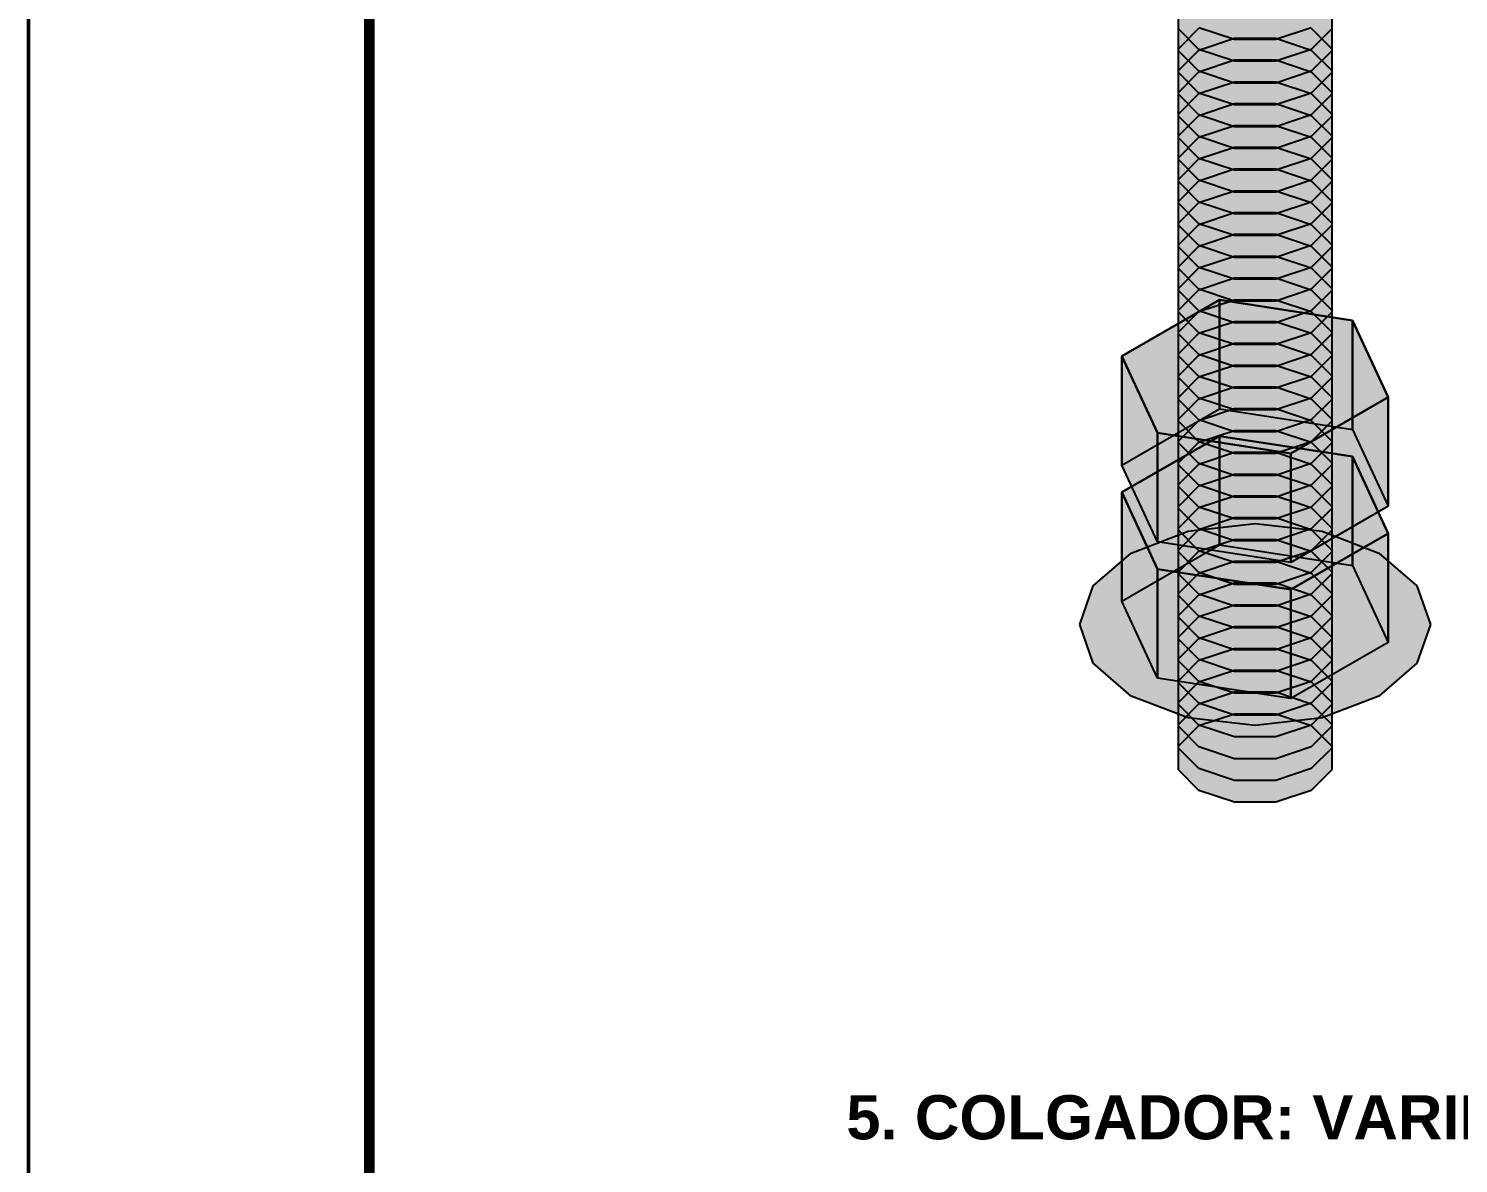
# Model space of a CAD drawing. Header units: metres. Extents: x 0 to 24.2, y -20 to 5.6.
# Drawn here: x 0 to 0.1049, y 5.1602 to 5.2436 of the extents above; entities that cross this region are included whole.
import ezdxf

# ---------------------------------------------------------------- set-up
doc = ezdxf.new("R2010")
doc.units = ezdxf.units.M
doc.header["$LTSCALE"] = 0.25
doc.layers.add('ISO-ARISTAS', color=8, linetype='CONTINUOUS')
doc.layers.add('ISO-CONCRETO-SUP', color=254, linetype='CONTINUOUS', true_color=0xe8e8e8)
doc.layers.add('MARCO', color=7, linetype='CONTINUOUS', lineweight=50)
doc.layers.add('TITULOS', color=160, linetype='CONTINUOUS', lineweight=35)
doc.styles.add('TITULOS', font='arialbd.ttf')

msp = doc.modelspace()

# ---------------------------------------------------------------- linework, layer by layer
at = {"layer": 'ISO-ARISTAS', "color": 250}
for p, q in [((0.08437, 5.24353), (0.08437, 5.24527)), ((0.09563, 5.24527), (0.09563, 5.24353)), ((0.08437, 5.24193), (0.08437, 5.24367)), ((0.08437, 5.24207), (0.08588, 5.24358)), ((0.08588, 5.24202), (0.08437, 5.24353)), ((0.08849, 5.24275), (0.08588, 5.24362)), ((0.08588, 5.24198), (0.08849, 5.24285)), ((0.08849, 5.24285), (0.09151, 5.24285)), ((0.09412, 5.24362), (0.09151, 5.24275)), ((0.09151, 5.24285), (0.09412, 5.24198)), ((0.09412, 5.24358), (0.09563, 5.24207)), ((0.09563, 5.24353), (0.09412, 5.24202)), ((0.09563, 5.24367), (0.09563, 5.24193)), ((0.08437, 5.24033), (0.08437, 5.24207)), ((0.08437, 5.24047), (0.08588, 5.24198)), ((0.08588, 5.24042), (0.08437, 5.24193)), ((0.08849, 5.24115), (0.08588, 5.24202)), ((0.09151, 5.24275), (0.08849, 5.24275)), ((0.09412, 5.24202), (0.09151, 5.24115)), ((0.09412, 5.24198), (0.09563, 5.24047)), ((0.09563, 5.24193), (0.09412, 5.24042)), ((0.09563, 5.24207), (0.09563, 5.24033)), ((0.08588, 5.24038), (0.08849, 5.24125)), ((0.08849, 5.24125), (0.09151, 5.24125)), ((0.09151, 5.24115), (0.08849, 5.24115)), ((0.09151, 5.24125), (0.09412, 5.24038)), ((0.08437, 5.23873), (0.08437, 5.24047)), ((0.08437, 5.23887), (0.08588, 5.24038)), ((0.08588, 5.23882), (0.08437, 5.24033)), ((0.08849, 5.23955), (0.08588, 5.24042)), ((0.08588, 5.23878), (0.08849, 5.23965)), ((0.08849, 5.23965), (0.09151, 5.23965)), ((0.09412, 5.24042), (0.09151, 5.23955)), ((0.09151, 5.23965), (0.09412, 5.23878)), ((0.09412, 5.24038), (0.09563, 5.23887)), ((0.09563, 5.24033), (0.09412, 5.23882)), ((0.09563, 5.24047), (0.09563, 5.23873)), ((0.08437, 5.23713), (0.08437, 5.23887)), ((0.08437, 5.23727), (0.08588, 5.23878)), ((0.08588, 5.23722), (0.08437, 5.23873)), ((0.08849, 5.23795), (0.08588, 5.23882)), ((0.09151, 5.23955), (0.08849, 5.23955)), ((0.09412, 5.23882), (0.09151, 5.23795)), ((0.09412, 5.23878), (0.09563, 5.23727)), ((0.09563, 5.23873), (0.09412, 5.23722)), ((0.09563, 5.23887), (0.09563, 5.23713)), ((0.08588, 5.23718), (0.08849, 5.23805)), ((0.08849, 5.23805), (0.09151, 5.23805)), ((0.09151, 5.23795), (0.08849, 5.23795)), ((0.09151, 5.23805), (0.09412, 5.23718)), ((0.08437, 5.23553), (0.08437, 5.23727)), ((0.08437, 5.23567), (0.08588, 5.23718)), ((0.08588, 5.23562), (0.08437, 5.23713)), ((0.08849, 5.23635), (0.08588, 5.23722)), ((0.09412, 5.23722), (0.09151, 5.23635)), ((0.09412, 5.23718), (0.09563, 5.23567)), ((0.09563, 5.23713), (0.09412, 5.23562)), ((0.09563, 5.23727), (0.09563, 5.23553)), ((0.08437, 5.23393), (0.08437, 5.23567)), ((0.08437, 5.23407), (0.08588, 5.23558)), ((0.08588, 5.23402), (0.08437, 5.23553)), ((0.08588, 5.23558), (0.08849, 5.23645)), ((0.08849, 5.23475), (0.08588, 5.23562)), ((0.08849, 5.23645), (0.09151, 5.23645)), ((0.09151, 5.23635), (0.08849, 5.23635)), ((0.09151, 5.23645), (0.09412, 5.23558)), ((0.09412, 5.23562), (0.09151, 5.23475)), ((0.09412, 5.23558), (0.09563, 5.23407)), ((0.09563, 5.23553), (0.09412, 5.23402)), ((0.09563, 5.23567), (0.09563, 5.23393)), ((0.08588, 5.23398), (0.08849, 5.23485)), ((0.08849, 5.23485), (0.09151, 5.23485)), ((0.09151, 5.23475), (0.08849, 5.23475)), ((0.09151, 5.23485), (0.09412, 5.23398)), ((0.08437, 5.23233), (0.08437, 5.23407)), ((0.08437, 5.23247), (0.08588, 5.23398)), ((0.08588, 5.23242), (0.08437, 5.23393)), ((0.08849, 5.23315), (0.08588, 5.23402)), ((0.09412, 5.23402), (0.09151, 5.23315)), ((0.09412, 5.23398), (0.09563, 5.23247)), ((0.09563, 5.23393), (0.09412, 5.23242)), ((0.09563, 5.23407), (0.09563, 5.23233)), ((0.08437, 5.23073), (0.08437, 5.23247)), ((0.08437, 5.23087), (0.08588, 5.23238)), ((0.08588, 5.23082), (0.08437, 5.23233)), ((0.08588, 5.23238), (0.08849, 5.23325)), ((0.08849, 5.23155), (0.08588, 5.23242)), ((0.08849, 5.23325), (0.09151, 5.23325)), ((0.09151, 5.23315), (0.08849, 5.23315)), ((0.09151, 5.23325), (0.09412, 5.23238)), ((0.09412, 5.23242), (0.09151, 5.23155)), ((0.09412, 5.23238), (0.09563, 5.23087)), ((0.09563, 5.23233), (0.09412, 5.23082)), ((0.09563, 5.23247), (0.09563, 5.23073)), ((0.08588, 5.23078), (0.08849, 5.23165)), ((0.08849, 5.23165), (0.09151, 5.23165)), ((0.09151, 5.23155), (0.08849, 5.23155)), ((0.09151, 5.23165), (0.09412, 5.23078)), ((0.08437, 5.22913), (0.08437, 5.23087)), ((0.08437, 5.22927), (0.08588, 5.23078)), ((0.08588, 5.22922), (0.08437, 5.23073)), ((0.08849, 5.22995), (0.08588, 5.23082)), ((0.09412, 5.23082), (0.09151, 5.22995)), ((0.09412, 5.23078), (0.09563, 5.22927)), ((0.09563, 5.23073), (0.09412, 5.22922)), ((0.09563, 5.23087), (0.09563, 5.22913)), ((0.08437, 5.22753), (0.08437, 5.22927)), ((0.08437, 5.22767), (0.08588, 5.22918)), ((0.08588, 5.22762), (0.08437, 5.22913)), ((0.08588, 5.22918), (0.08849, 5.23005)), ((0.08849, 5.22835), (0.08588, 5.22922)), ((0.08849, 5.23005), (0.09151, 5.23005)), ((0.09151, 5.22995), (0.08849, 5.22995)), ((0.09151, 5.23005), (0.09412, 5.22918)), ((0.09412, 5.22922), (0.09151, 5.22835)), ((0.09412, 5.22918), (0.09563, 5.22767)), ((0.09563, 5.22913), (0.09412, 5.22762)), ((0.09563, 5.22927), (0.09563, 5.22753)), ((0.08588, 5.22758), (0.08849, 5.22845)), ((0.08849, 5.22845), (0.09151, 5.22845)), ((0.09151, 5.22835), (0.08849, 5.22835)), ((0.09151, 5.22845), (0.09412, 5.22758)), ((0.08437, 5.22593), (0.08437, 5.22767)), ((0.08437, 5.22607), (0.08588, 5.22758)), ((0.08588, 5.22602), (0.08437, 5.22753)), ((0.08849, 5.22675), (0.08588, 5.22762)), ((0.09412, 5.22762), (0.09151, 5.22675)), ((0.09412, 5.22758), (0.09563, 5.22607)), ((0.09563, 5.22753), (0.09412, 5.22602)), ((0.09563, 5.22767), (0.09563, 5.22593)), ((0.08437, 5.22433), (0.08437, 5.22607)), ((0.08588, 5.22598), (0.08849, 5.22685)), ((0.08849, 5.22515), (0.08588, 5.22602)), ((0.08849, 5.22685), (0.09151, 5.22685)), ((0.09151, 5.22675), (0.08849, 5.22675)), ((0.09151, 5.22685), (0.09412, 5.22598)), ((0.09412, 5.22602), (0.09151, 5.22515)), ((0.09563, 5.22607), (0.09563, 5.22433)), ((0.08437, 5.22447), (0.08588, 5.22598)), ((0.08588, 5.22442), (0.08437, 5.22593)), ((0.08588, 5.22438), (0.08849, 5.22525)), ((0.08849, 5.22525), (0.09151, 5.22525)), ((0.09151, 5.22515), (0.08849, 5.22515)), ((0.09151, 5.22525), (0.09412, 5.22438)), ((0.09412, 5.22598), (0.09563, 5.22447)), ((0.09563, 5.22593), (0.09412, 5.22442)), ((0.08437, 5.22273), (0.08437, 5.22447)), ((0.08437, 5.22287), (0.08588, 5.22438)), ((0.08588, 5.22282), (0.08437, 5.22433)), ((0.08849, 5.22355), (0.08588, 5.22442)), ((0.09412, 5.22442), (0.09151, 5.22355)), ((0.09412, 5.22438), (0.09563, 5.22287)), ((0.09563, 5.22433), (0.09412, 5.22282)), ((0.09563, 5.22447), (0.09563, 5.22273)), ((0.08738, 5.22364), (0.08023, 5.21951)), ((0.08023, 5.21951), (0.08738, 5.22364)), ((0.08437, 5.22113), (0.08437, 5.22287)), ((0.08588, 5.22278), (0.08849, 5.22365)), ((0.09715, 5.22213), (0.08738, 5.22364)), ((0.08738, 5.22364), (0.08738, 5.21564)), ((0.08738, 5.21564), (0.08738, 5.22364)), ((0.08738, 5.22364), (0.09715, 5.22213)), ((0.08849, 5.22365), (0.09151, 5.22365)), ((0.09151, 5.22355), (0.08849, 5.22355)), ((0.09151, 5.22365), (0.09412, 5.22278)), ((0.09563, 5.22287), (0.09563, 5.22113)), ((0.08437, 5.22127), (0.08588, 5.22278)), ((0.08588, 5.22122), (0.08437, 5.22273)), ((0.08849, 5.22195), (0.08588, 5.22282)), ((0.08588, 5.22118), (0.08849, 5.22205)), ((0.08849, 5.22205), (0.09151, 5.22205)), ((0.09151, 5.22195), (0.08849, 5.22195)), ((0.09412, 5.22282), (0.09151, 5.22195)), ((0.09151, 5.22205), (0.09412, 5.22118)), ((0.09412, 5.22278), (0.09563, 5.22127)), ((0.09563, 5.22273), (0.09412, 5.22122)), ((0.09715, 5.21413), (0.09715, 5.22213)), ((0.09977, 5.21649), (0.09715, 5.22213)), ((0.09715, 5.22213), (0.09715, 5.21413)), ((0.09715, 5.22213), (0.09977, 5.21649)), ((0.08437, 5.21953), (0.08437, 5.22127)), ((0.08437, 5.21967), (0.08588, 5.22118)), ((0.08588, 5.21962), (0.08437, 5.22113)), ((0.08849, 5.22035), (0.08588, 5.22122)), ((0.09412, 5.22122), (0.09151, 5.22035)), ((0.09412, 5.22118), (0.09563, 5.21967)), ((0.09563, 5.22113), (0.09412, 5.21962)), ((0.09563, 5.22127), (0.09563, 5.21953)), ((0.08588, 5.21958), (0.08849, 5.22045)), ((0.08849, 5.22045), (0.09151, 5.22045)), ((0.09151, 5.22035), (0.08849, 5.22035)), ((0.09151, 5.22045), (0.09412, 5.21958)), ((0.08023, 5.21951), (0.08023, 5.21151)), ((0.08023, 5.21151), (0.08023, 5.21951)), ((0.08023, 5.21951), (0.08285, 5.21387)), ((0.08285, 5.21387), (0.08023, 5.21951)), ((0.08437, 5.21793), (0.08437, 5.21967)), ((0.08437, 5.21807), (0.08588, 5.21958)), ((0.08588, 5.21802), (0.08437, 5.21953)), ((0.08849, 5.21875), (0.08588, 5.21962)), ((0.08588, 5.21798), (0.08849, 5.21885)), ((0.08849, 5.21885), (0.09151, 5.21885)), ((0.09151, 5.21875), (0.08849, 5.21875)), ((0.09412, 5.21962), (0.09151, 5.21875)), ((0.09151, 5.21885), (0.09412, 5.21798)), ((0.09412, 5.21958), (0.09563, 5.21807)), ((0.09563, 5.21953), (0.09412, 5.21802)), ((0.09563, 5.21967), (0.09563, 5.21793)), ((0.08437, 5.21633), (0.08437, 5.21807)), ((0.08437, 5.21647), (0.08588, 5.21798)), ((0.08588, 5.21642), (0.08437, 5.21793)), ((0.08849, 5.21715), (0.08588, 5.21802)), ((0.09412, 5.21802), (0.09151, 5.21715)), ((0.09412, 5.21798), (0.09563, 5.21647)), ((0.09563, 5.21793), (0.09412, 5.21642)), ((0.09563, 5.21807), (0.09563, 5.21633)), ((0.08588, 5.21638), (0.08849, 5.21725)), ((0.08849, 5.21725), (0.09151, 5.21725)), ((0.09151, 5.21715), (0.08849, 5.21715)), ((0.09151, 5.21725), (0.09412, 5.21638)), ((0.08023, 5.21151), (0.08738, 5.21564)), ((0.08023, 5.21151), (0.08738, 5.21564)), ((0.08437, 5.21473), (0.08437, 5.21647)), ((0.08437, 5.21487), (0.08588, 5.21638)), ((0.08588, 5.21482), (0.08437, 5.21633)), ((0.08849, 5.21555), (0.08588, 5.21642)), ((0.08588, 5.21478), (0.08849, 5.21565)), ((0.08738, 5.21564), (0.09715, 5.21413)), ((0.08738, 5.21564), (0.09715, 5.21413)), ((0.08849, 5.21565), (0.09151, 5.21565)), ((0.09151, 5.21555), (0.08849, 5.21555)), ((0.09412, 5.21642), (0.09151, 5.21555)), ((0.09151, 5.21565), (0.09412, 5.21478)), ((0.09977, 5.21649), (0.09262, 5.21236)), ((0.09262, 5.21236), (0.09977, 5.21649)), ((0.09412, 5.21638), (0.09563, 5.21487)), ((0.09563, 5.21633), (0.09412, 5.21482)), ((0.09563, 5.21647), (0.09563, 5.21473)), ((0.09977, 5.20849), (0.09977, 5.21649)), ((0.09977, 5.21649), (0.09977, 5.20849)), ((0.08437, 5.21313), (0.08437, 5.21487)), ((0.08437, 5.21327), (0.08588, 5.21478)), ((0.08588, 5.21322), (0.08437, 5.21473)), ((0.08849, 5.21395), (0.08588, 5.21482)), ((0.09412, 5.21482), (0.09151, 5.21395)), ((0.09412, 5.21478), (0.09563, 5.21327)), ((0.09563, 5.21473), (0.09412, 5.21322)), ((0.09563, 5.21487), (0.09563, 5.21313)), ((0.08738, 5.21364), (0.08023, 5.20951)), ((0.08023, 5.20951), (0.08738, 5.21364)), ((0.08285, 5.21387), (0.08285, 5.20587)), ((0.09262, 5.21236), (0.08285, 5.21387)), ((0.08285, 5.20587), (0.08285, 5.21387)), ((0.08285, 5.21387), (0.09262, 5.21236)), ((0.08588, 5.21318), (0.08849, 5.21405)), ((0.09715, 5.21213), (0.08738, 5.21364)), ((0.08738, 5.21364), (0.08738, 5.20564)), ((0.08738, 5.20564), (0.08738, 5.21364)), ((0.08738, 5.21364), (0.09715, 5.21213)), ((0.08849, 5.21405), (0.09151, 5.21405)), ((0.09151, 5.21395), (0.08849, 5.21395)), ((0.09151, 5.21405), (0.09412, 5.21318)), ((0.09715, 5.21413), (0.09977, 5.20849)), ((0.09715, 5.21413), (0.09977, 5.20849)), ((0.08437, 5.21153), (0.08437, 5.21327)), ((0.08437, 5.21167), (0.08588, 5.21318)), ((0.08588, 5.21162), (0.08437, 5.21313)), ((0.08849, 5.21235), (0.08588, 5.21322)), ((0.08588, 5.21158), (0.08849, 5.21245)), ((0.08849, 5.21245), (0.09151, 5.21245)), ((0.09151, 5.21235), (0.08849, 5.21235)), ((0.09412, 5.21322), (0.09151, 5.21235)), ((0.09151, 5.21245), (0.09412, 5.21158)), ((0.09262, 5.20436), (0.09262, 5.21236)), ((0.09262, 5.21236), (0.09262, 5.20436)), ((0.09412, 5.21318), (0.09563, 5.21167)), ((0.09563, 5.21313), (0.09412, 5.21162)), ((0.09563, 5.21327), (0.09563, 5.21153)), ((0.08285, 5.20587), (0.08023, 5.21151)), ((0.08285, 5.20587), (0.08023, 5.21151)), ((0.08437, 5.20993), (0.08437, 5.21167)), ((0.08437, 5.21007), (0.08588, 5.21158)), ((0.08588, 5.21002), (0.08437, 5.21153)), ((0.08849, 5.21075), (0.08588, 5.21162)), ((0.09412, 5.21162), (0.09151, 5.21075)), ((0.09412, 5.21158), (0.09563, 5.21007)), ((0.09563, 5.21153), (0.09412, 5.21002)), ((0.09563, 5.21167), (0.09563, 5.20993)), ((0.09715, 5.20413), (0.09715, 5.21213)), ((0.09977, 5.20649), (0.09715, 5.21213)), ((0.09715, 5.21213), (0.09715, 5.20413)), ((0.09715, 5.21213), (0.09977, 5.20649)), ((0.08588, 5.20998), (0.08849, 5.21085)), ((0.08849, 5.21085), (0.09151, 5.21085)), ((0.09151, 5.21075), (0.08849, 5.21075)), ((0.09151, 5.21085), (0.09412, 5.20998)), ((0.08023, 5.20951), (0.08023, 5.20151)), ((0.08023, 5.20151), (0.08023, 5.20951)), ((0.08023, 5.20951), (0.08285, 5.20387)), ((0.08285, 5.20387), (0.08023, 5.20951)), ((0.08437, 5.20833), (0.08437, 5.21007)), ((0.08437, 5.20847), (0.08588, 5.20998)), ((0.08588, 5.20842), (0.08437, 5.20993)), ((0.08849, 5.20915), (0.08588, 5.21002)), ((0.08588, 5.20838), (0.08849, 5.20925)), ((0.08849, 5.20925), (0.09151, 5.20925)), ((0.09412, 5.21002), (0.09151, 5.20915)), ((0.09151, 5.20925), (0.09412, 5.20838)), ((0.09412, 5.20998), (0.09563, 5.20847)), ((0.09563, 5.20993), (0.09412, 5.20842)), ((0.09563, 5.21007), (0.09563, 5.20833)), ((0.08437, 5.20673), (0.08437, 5.20847)), ((0.08437, 5.20687), (0.08588, 5.20838)), ((0.08588, 5.20682), (0.08437, 5.20833)), ((0.08849, 5.20755), (0.08588, 5.20842)), ((0.09151, 5.20915), (0.08849, 5.20915)), ((0.09412, 5.20842), (0.09151, 5.20755)), ((0.09977, 5.20849), (0.09262, 5.20436)), ((0.09977, 5.20849), (0.09262, 5.20436)), ((0.09412, 5.20838), (0.09563, 5.20687)), ((0.09563, 5.20833), (0.09412, 5.20682)), ((0.09563, 5.20847), (0.09563, 5.20673)), ((0.08508, 5.20666), (0.09, 5.20722)), ((0.08588, 5.20678), (0.08849, 5.20765)), ((0.08849, 5.20765), (0.09151, 5.20765)), ((0.09151, 5.20755), (0.08849, 5.20755)), ((0.09, 5.20722), (0.09492, 5.20666)), ((0.09151, 5.20765), (0.09412, 5.20678)), ((0.08091, 5.20505), (0.08508, 5.20666)), ((0.08437, 5.20513), (0.08437, 5.20687)), ((0.08437, 5.20527), (0.08588, 5.20678)), ((0.08588, 5.20522), (0.08437, 5.20673)), ((0.08849, 5.20595), (0.08588, 5.20682)), ((0.08588, 5.20518), (0.08849, 5.20605)), ((0.08849, 5.20605), (0.09151, 5.20605)), ((0.09412, 5.20682), (0.09151, 5.20595)), ((0.09151, 5.20605), (0.09412, 5.20518)), ((0.09977, 5.20649), (0.09262, 5.20236)), ((0.09262, 5.20236), (0.09977, 5.20649)), ((0.09412, 5.20678), (0.09563, 5.20527)), ((0.09563, 5.20673), (0.09412, 5.20522)), ((0.09492, 5.20666), (0.09909, 5.20505)), ((0.09563, 5.20687), (0.09563, 5.20513)), ((0.09977, 5.19849), (0.09977, 5.20649)), ((0.09977, 5.20649), (0.09977, 5.19849)), ((0.07812, 5.20264), (0.08091, 5.20505)), ((0.08023, 5.20151), (0.08738, 5.20564)), ((0.08023, 5.20151), (0.08738, 5.20564)), ((0.09262, 5.20436), (0.08285, 5.20587)), ((0.09262, 5.20436), (0.08285, 5.20587)), ((0.08437, 5.20353), (0.08437, 5.20527)), ((0.08437, 5.20367), (0.08588, 5.20518)), ((0.08588, 5.20362), (0.08437, 5.20513)), ((0.08849, 5.20435), (0.08588, 5.20522)), ((0.08738, 5.20564), (0.09715, 5.20413)), ((0.08738, 5.20564), (0.09715, 5.20413)), ((0.09151, 5.20595), (0.08849, 5.20595)), ((0.09412, 5.20522), (0.09151, 5.20435)), ((0.09412, 5.20518), (0.09563, 5.20367)), ((0.09563, 5.20513), (0.09412, 5.20362)), ((0.09563, 5.20527), (0.09563, 5.20353)), ((0.09909, 5.20505), (0.10188, 5.20264)), ((0.08588, 5.20358), (0.08849, 5.20445)), ((0.08849, 5.20445), (0.09151, 5.20445)), ((0.09151, 5.20435), (0.08849, 5.20435)), ((0.09151, 5.20445), (0.09412, 5.20358)), ((0.09715, 5.20413), (0.09977, 5.19849)), ((0.09715, 5.20413), (0.09977, 5.19849)), ((0.08285, 5.20387), (0.08285, 5.19587)), ((0.09262, 5.20236), (0.08285, 5.20387)), ((0.08285, 5.19587), (0.08285, 5.20387)), ((0.08285, 5.20387), (0.09262, 5.20236)), ((0.08437, 5.20193), (0.08437, 5.20367)), ((0.08437, 5.20207), (0.08588, 5.20358)), ((0.08588, 5.20202), (0.08437, 5.20353)), ((0.08849, 5.20275), (0.08588, 5.20362)), ((0.09412, 5.20362), (0.09151, 5.20275)), ((0.09412, 5.20358), (0.09563, 5.20207)), ((0.09563, 5.20353), (0.09412, 5.20202)), ((0.09563, 5.20367), (0.09563, 5.20193)), ((0.07714, 5.1998), (0.07812, 5.20264)), ((0.08437, 5.20033), (0.08437, 5.20207)), ((0.08437, 5.20047), (0.08588, 5.20198)), ((0.08588, 5.20042), (0.08437, 5.20193)), ((0.08588, 5.20198), (0.08849, 5.20285)), ((0.08849, 5.20115), (0.08588, 5.20202)), ((0.08849, 5.20285), (0.09151, 5.20285)), ((0.09151, 5.20275), (0.08849, 5.20275)), ((0.09151, 5.20285), (0.09412, 5.20198)), ((0.09412, 5.20202), (0.09151, 5.20115)), ((0.09262, 5.19436), (0.09262, 5.20236)), ((0.09262, 5.20236), (0.09262, 5.19436)), ((0.09412, 5.20198), (0.09563, 5.20047)), ((0.09563, 5.20193), (0.09412, 5.20042)), ((0.09563, 5.20207), (0.09563, 5.20033)), ((0.10188, 5.20264), (0.10286, 5.1998)), ((0.08285, 5.19587), (0.08023, 5.20151)), ((0.08285, 5.19587), (0.08023, 5.20151)), ((0.08588, 5.20038), (0.08849, 5.20125)), ((0.08849, 5.20125), (0.09151, 5.20125)), ((0.09151, 5.20115), (0.08849, 5.20115)), ((0.09151, 5.20125), (0.09412, 5.20038)), ((0.07812, 5.19696), (0.07714, 5.1998)), ((0.08437, 5.19873), (0.08437, 5.20047)), ((0.08437, 5.19887), (0.08588, 5.20038)), ((0.08588, 5.19882), (0.08437, 5.20033)), ((0.08849, 5.19955), (0.08588, 5.20042)), ((0.09412, 5.20042), (0.09151, 5.19955)), ((0.09412, 5.20038), (0.09563, 5.19887)), ((0.09563, 5.20033), (0.09412, 5.19882)), ((0.09563, 5.20047), (0.09563, 5.19873)), ((0.10286, 5.1998), (0.10188, 5.19696)), ((0.08437, 5.19713), (0.08437, 5.19887)), ((0.08437, 5.19727), (0.08588, 5.19878)), ((0.08588, 5.19722), (0.08437, 5.19873)), ((0.08588, 5.19878), (0.08849, 5.19965)), ((0.08849, 5.19795), (0.08588, 5.19882)), ((0.08849, 5.19965), (0.09151, 5.19965)), ((0.09151, 5.19955), (0.08849, 5.19955)), ((0.09151, 5.19965), (0.09412, 5.19878)), ((0.09412, 5.19882), (0.09151, 5.19795)), ((0.09412, 5.19878), (0.09563, 5.19727)), ((0.09563, 5.19873), (0.09412, 5.19722)), ((0.09563, 5.19887), (0.09563, 5.19713)), ((0.08588, 5.19718), (0.08849, 5.19805)), ((0.08849, 5.19805), (0.09151, 5.19805)), ((0.09151, 5.19795), (0.08849, 5.19795)), ((0.09151, 5.19805), (0.09412, 5.19718)), ((0.09977, 5.19849), (0.09262, 5.19436)), ((0.09977, 5.19849), (0.09262, 5.19436)), ((0.08091, 5.19455), (0.07812, 5.19696)), ((0.08437, 5.19553), (0.08437, 5.19727)), ((0.08437, 5.19567), (0.08588, 5.19718)), ((0.08588, 5.19562), (0.08437, 5.19713)), ((0.08849, 5.19635), (0.08588, 5.19722)), ((0.09412, 5.19722), (0.09151, 5.19635)), ((0.09412, 5.19718), (0.09563, 5.19567)), ((0.09563, 5.19713), (0.09412, 5.19562)), ((0.09563, 5.19727), (0.09563, 5.19553)), ((0.10188, 5.19696), (0.09909, 5.19455)), ((0.09262, 5.19436), (0.08285, 5.19587)), ((0.09262, 5.19436), (0.08285, 5.19587)), ((0.08437, 5.19393), (0.08437, 5.19567)), ((0.08437, 5.19407), (0.08588, 5.19558)), ((0.08588, 5.19558), (0.08849, 5.19645)), ((0.08849, 5.19475), (0.08588, 5.19562)), ((0.08849, 5.19645), (0.09151, 5.19645)), ((0.09151, 5.19635), (0.08849, 5.19635)), ((0.09151, 5.19645), (0.09412, 5.19558)), ((0.09412, 5.19562), (0.09151, 5.19475)), ((0.09412, 5.19558), (0.09563, 5.19407)), ((0.09563, 5.19567), (0.09563, 5.19393)), ((0.08508, 5.19294), (0.08091, 5.19455)), ((0.08588, 5.19402), (0.08437, 5.19553)), ((0.08588, 5.19398), (0.08849, 5.19485)), ((0.08849, 5.19485), (0.09151, 5.19485)), ((0.09151, 5.19475), (0.08849, 5.19475)), ((0.09151, 5.19485), (0.09412, 5.19398)), ((0.09563, 5.19553), (0.09412, 5.19402)), ((0.09909, 5.19455), (0.09492, 5.19294)), ((0.08437, 5.19233), (0.08437, 5.19407)), ((0.08437, 5.19247), (0.08588, 5.19398)), ((0.08588, 5.19242), (0.08437, 5.19393)), ((0.08849, 5.19315), (0.08588, 5.19402)), ((0.09412, 5.19402), (0.09151, 5.19315)), ((0.09412, 5.19398), (0.09563, 5.19247)), ((0.09563, 5.19393), (0.09412, 5.19242)), ((0.09563, 5.19407), (0.09563, 5.19233)), ((0.08437, 5.19073), (0.08437, 5.19247)), ((0.09, 5.19238), (0.08508, 5.19294)), ((0.08588, 5.19238), (0.08849, 5.19325)), ((0.08588, 5.19238), (0.08849, 5.19325)), ((0.08849, 5.19155), (0.08588, 5.19242)), ((0.08849, 5.19325), (0.09151, 5.19325)), ((0.08849, 5.19325), (0.09151, 5.19325)), ((0.09151, 5.19315), (0.08849, 5.19315)), ((0.09492, 5.19294), (0.09, 5.19238)), ((0.09151, 5.19325), (0.09412, 5.19238)), ((0.09151, 5.19325), (0.09412, 5.19238)), ((0.09412, 5.19242), (0.09151, 5.19155)), ((0.09563, 5.19247), (0.09563, 5.19073)), ((0.08437, 5.19087), (0.08588, 5.19238)), ((0.08437, 5.19087), (0.08588, 5.19238)), ((0.08588, 5.19082), (0.08437, 5.19233)), ((0.09151, 5.19155), (0.08849, 5.19155)), ((0.09412, 5.19238), (0.09563, 5.19087)), ((0.09412, 5.19238), (0.09563, 5.19087)), ((0.09563, 5.19233), (0.09412, 5.19082)), ((0.08437, 5.18913), (0.08437, 5.19087)), ((0.08437, 5.18913), (0.08437, 5.19087)), ((0.08588, 5.18922), (0.08437, 5.19073)), ((0.08849, 5.18995), (0.08588, 5.19082)), ((0.09412, 5.19082), (0.09151, 5.18995)), ((0.09563, 5.19073), (0.09412, 5.18922)), ((0.09563, 5.19087), (0.09563, 5.18913)), ((0.09563, 5.19087), (0.09563, 5.18913)), ((0.09151, 5.18995), (0.08849, 5.18995)), ((0.08588, 5.18762), (0.08437, 5.18913)), ((0.08588, 5.18762), (0.08437, 5.18913)), ((0.08849, 5.18835), (0.08588, 5.18922)), ((0.09151, 5.18835), (0.08849, 5.18835)), ((0.09412, 5.18922), (0.09151, 5.18835)), ((0.09563, 5.18913), (0.09412, 5.18762)), ((0.09563, 5.18913), (0.09412, 5.18762)), ((0.08849, 5.18675), (0.08588, 5.18762)), ((0.08849, 5.18675), (0.08588, 5.18762)), ((0.09412, 5.18762), (0.09151, 5.18675)), ((0.09412, 5.18762), (0.09151, 5.18675)), ((0.09151, 5.18675), (0.08849, 5.18675)), ((0.09151, 5.18675), (0.08849, 5.18675))]:
    msp.add_line(p, q, dxfattribs=at)
at = {"layer": 'ISO-CONCRETO-SUP', "true_color": 0x6f7074}
for points in [[(0.08437, 5.22087), (0.08588, 5.22238), (0.08437, 5.25087), (0.08588, 5.25238)], [(0.09563, 5.21913), (0.09412, 5.21762), (0.09563, 5.24913), (0.09412, 5.24762)], [(0.08437, 5.19087), (0.08588, 5.19238), (0.08437, 5.22087), (0.08588, 5.22238)], [(0.09563, 5.18913), (0.09412, 5.18762), (0.09563, 5.21913), (0.09412, 5.21762)]]:
    msp.add_solid(points, dxfattribs=at)
at = {"layer": 'ISO-CONCRETO-SUP', "true_color": 0x838489}
for points in [[(0.08588, 5.22238), (0.08849, 5.22325), (0.08588, 5.25238), (0.08849, 5.25325)], [(0.09412, 5.21762), (0.09151, 5.21675), (0.09412, 5.24762), (0.09151, 5.24675)], [(0.08588, 5.19238), (0.08849, 5.19325), (0.08588, 5.22238), (0.08849, 5.22325)], [(0.09412, 5.18762), (0.09151, 5.18675), (0.09412, 5.21762), (0.09151, 5.21675)]]:
    msp.add_solid(points, dxfattribs=at)
at = {"layer": 'ISO-CONCRETO-SUP', "true_color": 0x8e8f95}
for points in [[(0.08849, 5.22325), (0.09151, 5.22325), (0.08849, 5.25325), (0.09151, 5.25325)], [(0.09151, 5.21675), (0.08849, 5.21675), (0.09151, 5.24675), (0.08849, 5.24675)], [(0.08849, 5.19325), (0.09151, 5.19325), (0.08849, 5.22325), (0.09151, 5.22325)], [(0.09151, 5.18675), (0.08849, 5.18675), (0.09151, 5.21675), (0.08849, 5.21675)]]:
    msp.add_solid(points, dxfattribs=at)
at = {"layer": 'ISO-CONCRETO-SUP', "true_color": 0x8d8e93}
for points in [[(0.09151, 5.22325), (0.09412, 5.22238), (0.09151, 5.25325), (0.09412, 5.25238)], [(0.08849, 5.21675), (0.08588, 5.21762), (0.08849, 5.24675), (0.08588, 5.24762)], [(0.09151, 5.19325), (0.09412, 5.19238), (0.09151, 5.22325), (0.09412, 5.22238)], [(0.08849, 5.18675), (0.08588, 5.18762), (0.08849, 5.21675), (0.08588, 5.21762)]]:
    msp.add_solid(points, dxfattribs=at)
at = {"layer": 'ISO-CONCRETO-SUP', "true_color": 0x808286}
for points in [[(0.09412, 5.22238), (0.09563, 5.22087), (0.09412, 5.25238), (0.09563, 5.25087)], [(0.08588, 5.21762), (0.08437, 5.21913), (0.08588, 5.24762), (0.08437, 5.24913)], [(0.09412, 5.19238), (0.09563, 5.19087), (0.09412, 5.22238), (0.09563, 5.22087)], [(0.08588, 5.18762), (0.08437, 5.18913), (0.08588, 5.21762), (0.08437, 5.21913)]]:
    msp.add_solid(points, dxfattribs=at)
at = {"layer": 'ISO-CONCRETO-SUP', "true_color": 0x6b6c70}
for points in [[(0.08437, 5.21913), (0.08437, 5.22087), (0.08437, 5.24913), (0.08437, 5.25087)], [(0.09563, 5.22087), (0.09563, 5.21913), (0.09563, 5.25087), (0.09563, 5.24913)], [(0.08437, 5.18913), (0.08437, 5.19087), (0.08437, 5.21913), (0.08437, 5.22087)], [(0.09563, 5.19087), (0.09563, 5.18913), (0.09563, 5.22087), (0.09563, 5.21913)]]:
    msp.add_solid(points, dxfattribs=at)
at = {"layer": 'ISO-CONCRETO-SUP', "true_color": 0x42444a}
for points in [[(0.08023, 5.21151), (0.08738, 5.21564), (0.08023, 5.21951), (0.08738, 5.22364)], [(0.09977, 5.20849), (0.09262, 5.20436), (0.09977, 5.21649), (0.09262, 5.21236)], [(0.08023, 5.20151), (0.08738, 5.20564), (0.08023, 5.20951), (0.08738, 5.21364)], [(0.09977, 5.19849), (0.09262, 5.19436), (0.09977, 5.20649), (0.09262, 5.20236)]]:
    msp.add_solid(points, dxfattribs=at)
at = {"layer": 'ISO-CONCRETO-SUP', "true_color": 0x52545b}
for points in [[(0.08285, 5.21387), (0.08023, 5.21951), (0.08738, 5.22364)], [(0.08285, 5.21387), (0.08738, 5.22364), (0.09715, 5.22213)], [(0.08285, 5.21387), (0.09715, 5.22213), (0.09977, 5.21649)], [(0.08285, 5.20587), (0.08023, 5.21151), (0.08738, 5.21564)], [(0.08285, 5.21387), (0.09977, 5.21649), (0.09262, 5.21236)], [(0.08285, 5.20587), (0.08738, 5.21564), (0.09715, 5.21413)], [(0.08285, 5.20387), (0.08023, 5.20951), (0.08738, 5.21364)], [(0.08285, 5.20587), (0.09715, 5.21413), (0.09977, 5.20849)], [(0.08285, 5.20387), (0.08738, 5.21364), (0.09715, 5.21213)], [(0.08285, 5.20387), (0.09715, 5.21213), (0.09977, 5.20649)], [(0.08285, 5.20587), (0.09977, 5.20849), (0.09262, 5.20436)], [(0.08091, 5.19455), (0.08508, 5.20666), (0.09, 5.20722)], [(0.08091, 5.19455), (0.09, 5.20722), (0.09492, 5.20666)], [(0.08091, 5.19455), (0.08091, 5.20505), (0.08508, 5.20666)], [(0.08091, 5.19455), (0.09492, 5.20666), (0.09909, 5.20505)], [(0.08285, 5.20387), (0.09977, 5.20649), (0.09262, 5.20236)], [(0.08091, 5.19455), (0.07812, 5.20264), (0.08091, 5.20505)], [(0.08285, 5.19587), (0.08023, 5.20151), (0.08738, 5.20564)], [(0.08091, 5.19455), (0.09909, 5.20505), (0.10188, 5.20264)], [(0.08285, 5.19587), (0.08738, 5.20564), (0.09715, 5.20413)], [(0.08285, 5.19587), (0.09715, 5.20413), (0.09977, 5.19849)], [(0.08091, 5.19455), (0.07714, 5.1998), (0.07812, 5.20264)], [(0.08091, 5.19455), (0.10188, 5.20264), (0.10286, 5.1998)], [(0.08091, 5.19455), (0.07812, 5.19696), (0.07714, 5.1998)], [(0.08091, 5.19455), (0.10286, 5.1998), (0.10188, 5.19696)], [(0.08285, 5.19587), (0.09977, 5.19849), (0.09262, 5.19436)], [(0.08091, 5.19455), (0.10188, 5.19696), (0.09909, 5.19455)], [(0.08091, 5.19455), (0.09909, 5.19455), (0.09492, 5.19294)], [(0.08091, 5.19455), (0.09492, 5.19294), (0.09, 5.19238)], [(0.08091, 5.19455), (0.09, 5.19238), (0.08508, 5.19294)]]:
    msp.add_solid(points, dxfattribs=at)
at = {"layer": 'ISO-CONCRETO-SUP', "true_color": 0x4e5057}
for points in [[(0.08738, 5.21564), (0.09715, 5.21413), (0.08738, 5.22364), (0.09715, 5.22213)], [(0.09262, 5.20436), (0.08285, 5.20587), (0.09262, 5.21236), (0.08285, 5.21387)], [(0.08738, 5.20564), (0.09715, 5.20413), (0.08738, 5.21364), (0.09715, 5.21213)], [(0.09262, 5.19436), (0.08285, 5.19587), (0.09262, 5.20236), (0.08285, 5.20387)]]:
    msp.add_solid(points, dxfattribs=at)
at = {"layer": 'ISO-CONCRETO-SUP', "true_color": 0x404248}
for points in [[(0.09715, 5.21413), (0.09977, 5.20849), (0.09715, 5.22213), (0.09977, 5.21649)], [(0.08285, 5.20587), (0.08023, 5.21151), (0.08285, 5.21387), (0.08023, 5.21951)], [(0.09715, 5.20413), (0.09977, 5.19849), (0.09715, 5.21213), (0.09977, 5.20649)], [(0.08285, 5.19587), (0.08023, 5.20151), (0.08285, 5.20387), (0.08023, 5.20951)]]:
    msp.add_solid(points, dxfattribs=at)
at = {"layer": 'ISO-CONCRETO-SUP', "true_color": 0x96989e}
for points in [[(0.09, 5.19), (0.08588, 5.19238), (0.08849, 5.19325)], [(0.09, 5.19), (0.08849, 5.19325), (0.09151, 5.19325)], [(0.09, 5.19), (0.09151, 5.19325), (0.09412, 5.19238)], [(0.09, 5.19), (0.08437, 5.19087), (0.08588, 5.19238)], [(0.09, 5.19), (0.09412, 5.19238), (0.09563, 5.19087)], [(0.09, 5.19), (0.08437, 5.18913), (0.08437, 5.19087)], [(0.09, 5.19), (0.09563, 5.19087), (0.09563, 5.18913)], [(0.09, 5.19), (0.08588, 5.18762), (0.08437, 5.18913)], [(0.09, 5.19), (0.08849, 5.18675), (0.08588, 5.18762)], [(0.09, 5.19), (0.09151, 5.18675), (0.08849, 5.18675)], [(0.09, 5.19), (0.09563, 5.18913), (0.09412, 5.18762)], [(0.09, 5.19), (0.09412, 5.18762), (0.09151, 5.18675)]]:
    msp.add_solid(points, dxfattribs=at)
at = {"layer": 'MARCO'}
msp.add_lwpolyline([(0, 5), (0.841, 5), (0.841, 5.594), (0, 5.594)], close=True, dxfattribs=at)
at = {"layer": 'MARCO', "const_width": 0.0008}
msp.add_lwpolyline([(0.025, 5.01), (0.831, 5.01), (0.831, 5.584), (0.025, 5.584)], close=True, dxfattribs=at)

# ---------------------------------------------------------------- texts
at = {"layer": 'TITULOS', "style": 'TITULOS'}
msp.add_text('5. COLGADOR: VARILLA ROSCADA 3/8" Y ANCLAJE 3/8"', height=0.00324, dxfattribs=at).set_placement((0.06, 5.162))

doc.saveas('drawing.dxf')
